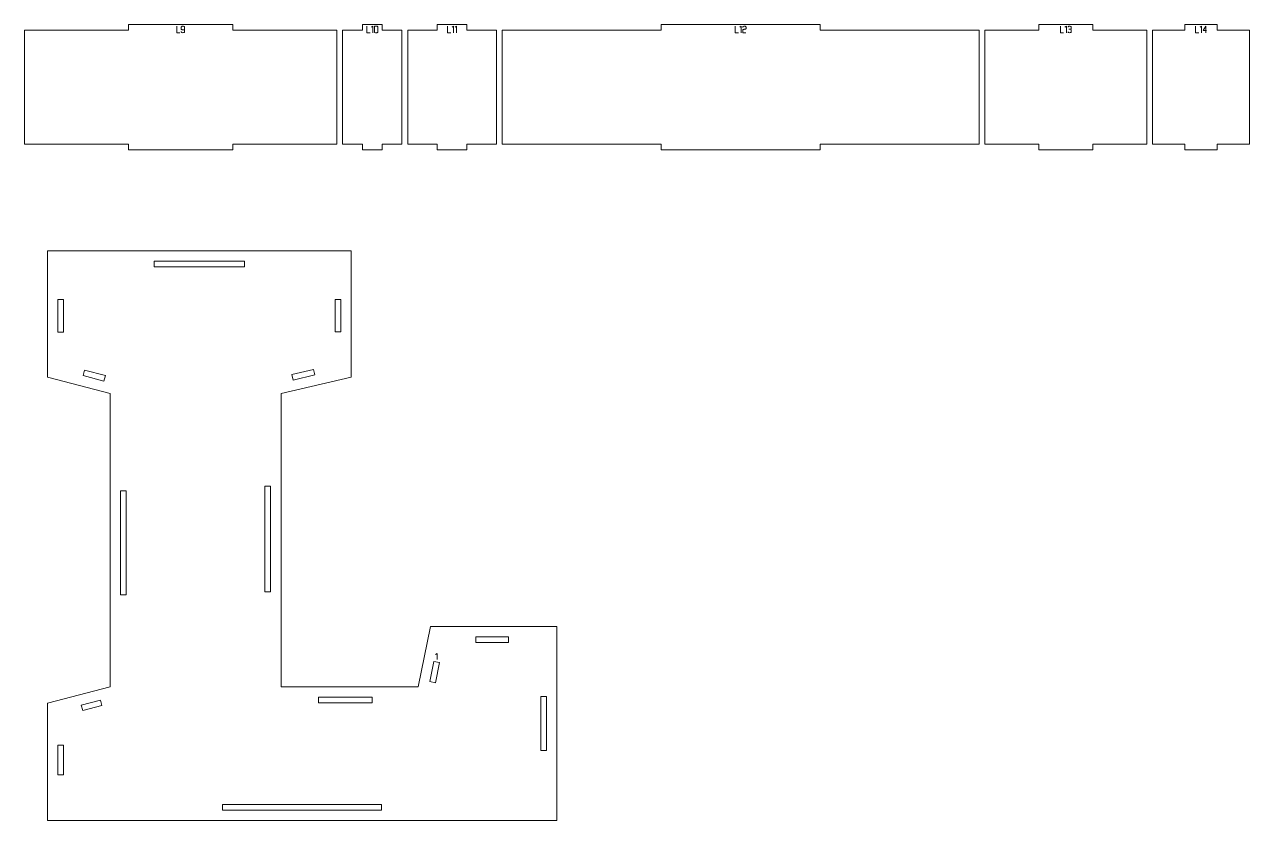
# Model space of a CAD drawing. Header units: centimetres. Extents: x -249 to 275, y -506 to 461.
# Drawn here: x -186.3 to -121.8, y -438.2 to -396.3 of the extents above; entities that cross this region are included whole.
import ezdxf

# ---------------------------------------------------------------- set-up
doc = ezdxf.new("R2010")
doc.units = ezdxf.units.CM
doc.header["$MEASUREMENT"] = 0
doc.layers.add('Capa 1', color=7, linetype='Continuous')

msp = doc.modelspace()

# ---------------------------------------------------------------- linework, layer by layer
at = {"layer": 'Capa 1', "color": 1, "lineweight": 9}
for points, knots in [([(-186.31048, -396.57748), (-186.31048, -396.57748), (-186.31048, -402.57748), (-186.31048, -402.57748), (-186.31048, -402.57748), (-180.82613, -402.57748), (-180.82613, -402.57748), (-180.82613, -402.57748), (-180.82613, -402.87748), (-180.82613, -402.87748), (-180.82613, -402.87748), (-175.34178, -402.87748), (-175.34178, -402.87748), (-175.34178, -402.87748), (-175.34178, -402.57748), (-175.34178, -402.57748), (-175.34178, -402.57748), (-169.85743, -402.57748), (-169.85743, -402.57748), (-169.85743, -402.57748), (-169.85743, -396.57748), (-169.85743, -396.57748), (-169.85743, -396.57748), (-175.34178, -396.57748), (-175.34178, -396.57748), (-175.34178, -396.57748), (-175.34178, -396.27748), (-175.34178, -396.27748), (-175.34178, -396.27748), (-180.82613, -396.27748), (-180.82613, -396.27748), (-180.82613, -396.27748), (-180.82613, -396.57748), (-180.82613, -396.57748), (-180.82613, -396.57748), (-186.31048, -396.57748), (-186.31048, -396.57748)], [0, 0, 0, 0, 0.08333333, 0.08333333, 0.08333333, 0.16666667, 0.16666667, 0.16666667, 0.25, 0.25, 0.25, 0.33333333, 0.33333333, 0.33333333, 0.41666667, 0.41666667, 0.41666667, 0.5, 0.5, 0.5, 0.58333333, 0.58333333, 0.58333333, 0.66666667, 0.66666667, 0.66666667, 0.75, 0.75, 0.75, 0.83333333, 0.83333333, 0.83333333, 0.91666667, 0.91666667, 0.91666667, 1, 1, 1, 1]), ([(-169.55743, -396.57748), (-169.55743, -396.57748), (-169.55743, -402.57748), (-169.55743, -402.57748), (-169.55743, -402.57748), (-168.51511, -402.57748), (-168.51511, -402.57748), (-168.51511, -402.57748), (-168.51511, -402.87748), (-168.51511, -402.87748), (-168.51511, -402.87748), (-167.47278, -402.87748), (-167.47278, -402.87748), (-167.47278, -402.87748), (-167.47278, -402.57748), (-167.47278, -402.57748), (-167.47278, -402.57748), (-166.43045, -402.57748), (-166.43045, -402.57748), (-166.43045, -402.57748), (-166.43045, -396.57748), (-166.43045, -396.57748), (-166.43045, -396.57748), (-167.47278, -396.57748), (-167.47278, -396.57748), (-167.47278, -396.57748), (-167.47278, -396.27748), (-167.47278, -396.27748), (-167.47278, -396.27748), (-168.51511, -396.27748), (-168.51511, -396.27748), (-168.51511, -396.27748), (-168.51511, -396.57748), (-168.51511, -396.57748), (-168.51511, -396.57748), (-169.55743, -396.57748), (-169.55743, -396.57748)], [0, 0, 0, 0, 0.08333333, 0.08333333, 0.08333333, 0.16666667, 0.16666667, 0.16666667, 0.25, 0.25, 0.25, 0.33333333, 0.33333333, 0.33333333, 0.41666667, 0.41666667, 0.41666667, 0.5, 0.5, 0.5, 0.58333333, 0.58333333, 0.58333333, 0.66666667, 0.66666667, 0.66666667, 0.75, 0.75, 0.75, 0.83333333, 0.83333333, 0.83333333, 0.91666667, 0.91666667, 0.91666667, 1, 1, 1, 1]), ([(-166.13045, -396.57748), (-166.13045, -396.57748), (-166.13045, -402.57748), (-166.13045, -402.57748), (-166.13045, -402.57748), (-164.57345, -402.57748), (-164.57345, -402.57748), (-164.57345, -402.57748), (-164.57345, -402.87748), (-164.57345, -402.87748), (-164.57345, -402.87748), (-163.01646, -402.87748), (-163.01646, -402.87748), (-163.01646, -402.87748), (-163.01646, -402.57748), (-163.01646, -402.57748), (-163.01646, -402.57748), (-161.45947, -402.57748), (-161.45947, -402.57748), (-161.45947, -402.57748), (-161.45947, -396.57748), (-161.45947, -396.57748), (-161.45947, -396.57748), (-163.01646, -396.57748), (-163.01646, -396.57748), (-163.01646, -396.57748), (-163.01646, -396.27748), (-163.01646, -396.27748), (-163.01646, -396.27748), (-164.57345, -396.27748), (-164.57345, -396.27748), (-164.57345, -396.27748), (-164.57345, -396.57748), (-164.57345, -396.57748), (-164.57345, -396.57748), (-166.13045, -396.57748), (-166.13045, -396.57748)], [0, 0, 0, 0, 0.08333333, 0.08333333, 0.08333333, 0.16666667, 0.16666667, 0.16666667, 0.25, 0.25, 0.25, 0.33333333, 0.33333333, 0.33333333, 0.41666667, 0.41666667, 0.41666667, 0.5, 0.5, 0.5, 0.58333333, 0.58333333, 0.58333333, 0.66666667, 0.66666667, 0.66666667, 0.75, 0.75, 0.75, 0.83333333, 0.83333333, 0.83333333, 0.91666667, 0.91666667, 0.91666667, 1, 1, 1, 1]), ([(-161.15947, -396.57748), (-161.15947, -396.57748), (-161.15947, -402.57748), (-161.15947, -402.57748), (-161.15947, -402.57748), (-152.78301, -402.57748), (-152.78301, -402.57748), (-152.78301, -402.57748), (-152.78301, -402.87748), (-152.78301, -402.87748), (-152.78301, -402.87748), (-144.40655, -402.87748), (-144.40655, -402.87748), (-144.40655, -402.87748), (-144.40655, -402.57748), (-144.40655, -402.57748), (-144.40655, -402.57748), (-136.03009, -402.57748), (-136.03009, -402.57748), (-136.03009, -402.57748), (-136.03009, -396.57748), (-136.03009, -396.57748), (-136.03009, -396.57748), (-144.40655, -396.57748), (-144.40655, -396.57748), (-144.40655, -396.57748), (-144.40655, -396.27748), (-144.40655, -396.27748), (-144.40655, -396.27748), (-152.78301, -396.27748), (-152.78301, -396.27748), (-152.78301, -396.27748), (-152.78301, -396.57748), (-152.78301, -396.57748), (-152.78301, -396.57748), (-161.15947, -396.57748), (-161.15947, -396.57748)], [0, 0, 0, 0, 0.08333333, 0.08333333, 0.08333333, 0.16666667, 0.16666667, 0.16666667, 0.25, 0.25, 0.25, 0.33333333, 0.33333333, 0.33333333, 0.41666667, 0.41666667, 0.41666667, 0.5, 0.5, 0.5, 0.58333333, 0.58333333, 0.58333333, 0.66666667, 0.66666667, 0.66666667, 0.75, 0.75, 0.75, 0.83333333, 0.83333333, 0.83333333, 0.91666667, 0.91666667, 0.91666667, 1, 1, 1, 1]), ([(-135.73009, -396.57748), (-135.73009, -396.57748), (-135.73009, -402.57748), (-135.73009, -402.57748), (-135.73009, -402.57748), (-132.89009, -402.57748), (-132.89009, -402.57748), (-132.89009, -402.57748), (-132.89009, -402.87748), (-132.89009, -402.87748), (-132.89009, -402.87748), (-130.05009, -402.87748), (-130.05009, -402.87748), (-130.05009, -402.87748), (-130.05009, -402.57748), (-130.05009, -402.57748), (-130.05009, -402.57748), (-127.2101, -402.57748), (-127.2101, -402.57748), (-127.2101, -402.57748), (-127.2101, -396.57748), (-127.2101, -396.57748), (-127.2101, -396.57748), (-130.05009, -396.57748), (-130.05009, -396.57748), (-130.05009, -396.57748), (-130.05009, -396.27748), (-130.05009, -396.27748), (-130.05009, -396.27748), (-132.89009, -396.27748), (-132.89009, -396.27748), (-132.89009, -396.27748), (-132.89009, -396.57748), (-132.89009, -396.57748), (-132.89009, -396.57748), (-135.73009, -396.57748), (-135.73009, -396.57748)], [0, 0, 0, 0, 0.08333333, 0.08333333, 0.08333333, 0.16666667, 0.16666667, 0.16666667, 0.25, 0.25, 0.25, 0.33333333, 0.33333333, 0.33333333, 0.41666667, 0.41666667, 0.41666667, 0.5, 0.5, 0.5, 0.58333333, 0.58333333, 0.58333333, 0.66666667, 0.66666667, 0.66666667, 0.75, 0.75, 0.75, 0.83333333, 0.83333333, 0.83333333, 0.91666667, 0.91666667, 0.91666667, 1, 1, 1, 1]), ([(-126.9101, -396.57748), (-126.9101, -396.57748), (-126.9101, -402.57748), (-126.9101, -402.57748), (-126.9101, -402.57748), (-125.20601, -402.57748), (-125.20601, -402.57748), (-125.20601, -402.57748), (-125.20601, -402.87748), (-125.20601, -402.87748), (-125.20601, -402.87748), (-123.50192, -402.87748), (-123.50192, -402.87748), (-123.50192, -402.87748), (-123.50192, -402.57748), (-123.50192, -402.57748), (-123.50192, -402.57748), (-121.79783, -402.57748), (-121.79783, -402.57748), (-121.79783, -402.57748), (-121.79783, -396.57748), (-121.79783, -396.57748), (-121.79783, -396.57748), (-123.50192, -396.57748), (-123.50192, -396.57748), (-123.50192, -396.57748), (-123.50192, -396.27748), (-123.50192, -396.27748), (-123.50192, -396.27748), (-125.20601, -396.27748), (-125.20601, -396.27748), (-125.20601, -396.27748), (-125.20601, -396.57748), (-125.20601, -396.57748), (-125.20601, -396.57748), (-126.9101, -396.57748), (-126.9101, -396.57748)], [0, 0, 0, 0, 0.08333333, 0.08333333, 0.08333333, 0.16666667, 0.16666667, 0.16666667, 0.25, 0.25, 0.25, 0.33333333, 0.33333333, 0.33333333, 0.41666667, 0.41666667, 0.41666667, 0.5, 0.5, 0.5, 0.58333333, 0.58333333, 0.58333333, 0.66666667, 0.66666667, 0.66666667, 0.75, 0.75, 0.75, 0.83333333, 0.83333333, 0.83333333, 0.91666667, 0.91666667, 0.91666667, 1, 1, 1, 1]), ([(-164.92903, -427.97208), (-164.92903, -427.97208), (-158.27634, -427.97208), (-158.27634, -427.97208), (-158.27634, -427.97208), (-158.27634, -438.18913), (-158.27634, -438.18913), (-158.27634, -438.18913), (-185.10278, -438.18913), (-185.10278, -438.18913), (-185.10278, -438.18913), (-185.10278, -432.01556), (-185.10278, -432.01556), (-185.10278, -432.01556), (-181.79826, -431.14565), (-181.79826, -431.14565), (-181.79826, -431.14565), (-181.79826, -415.7107), (-181.79826, -415.7107), (-181.79826, -415.7107), (-185.10278, -414.8413), (-185.10278, -414.8413), (-185.10278, -414.8413), (-185.10278, -408.18913), (-185.10278, -408.18913), (-185.10278, -408.18913), (-169.10295, -408.18913), (-169.10295, -408.18913), (-169.10295, -408.18913), (-169.10295, -414.8413), (-169.10295, -414.8413), (-169.10295, -414.8413), (-172.79826, -415.7107), (-172.79826, -415.7107), (-172.79826, -415.7107), (-172.79826, -431.14565), (-172.79826, -431.14565), (-172.79826, -431.14565), (-165.58121, -431.14565), (-165.58121, -431.14565), (-165.58121, -431.14565), (-164.92903, -427.97208), (-164.92903, -427.97208)], [0, 0, 0, 0, 0.07142857, 0.07142857, 0.07142857, 0.14285714, 0.14285714, 0.14285714, 0.21428571, 0.21428571, 0.21428571, 0.28571429, 0.28571429, 0.28571429, 0.35714286, 0.35714286, 0.35714286, 0.42857143, 0.42857143, 0.42857143, 0.5, 0.5, 0.5, 0.57142857, 0.57142857, 0.57142857, 0.64285714, 0.64285714, 0.64285714, 0.71428571, 0.71428571, 0.71428571, 0.78571429, 0.78571429, 0.78571429, 0.85714286, 0.85714286, 0.85714286, 0.92857143, 0.92857143, 0.92857143, 1, 1, 1, 1]), ([(-179.48666, -409.03766), (-179.48666, -409.03766), (-174.71907, -409.03766), (-174.71907, -409.03766), (-174.71907, -409.03766), (-174.71907, -408.73766), (-174.71907, -408.73766), (-174.71907, -408.73766), (-179.48666, -408.73766), (-179.48666, -408.73766), (-179.48666, -408.73766), (-179.48666, -409.03766), (-179.48666, -409.03766)], [0, 0, 0, 0, 0.25, 0.25, 0.25, 0.5, 0.5, 0.5, 0.75, 0.75, 0.75, 1, 1, 1, 1]), ([(-184.25425, -412.47065), (-184.25425, -412.47065), (-184.25425, -410.75415), (-184.25425, -410.75415), (-184.25425, -410.75415), (-184.55425, -410.75415), (-184.55425, -410.75415), (-184.55425, -410.75415), (-184.55425, -412.47065), (-184.55425, -412.47065), (-184.55425, -412.47065), (-184.25425, -412.47065), (-184.25425, -412.47065)], [0, 0, 0, 0, 0.25, 0.25, 0.25, 0.5, 0.5, 0.5, 0.75, 0.75, 0.75, 1, 1, 1, 1]), ([(-169.95148, -410.74819), (-169.95148, -410.74819), (-169.95148, -412.45871), (-169.95148, -412.45871), (-169.95148, -412.45871), (-169.65148, -412.45871), (-169.65148, -412.45871), (-169.65148, -412.45871), (-169.65148, -410.74819), (-169.65148, -410.74819), (-169.65148, -410.74819), (-169.95148, -410.74819), (-169.95148, -410.74819)], [0, 0, 0, 0, 0.25, 0.25, 0.25, 0.5, 0.5, 0.5, 0.75, 0.75, 0.75, 1, 1, 1, 1]), ([(-182.05124, -414.76674), (-182.05124, -414.76674), (-183.15274, -414.47694), (-183.15274, -414.47694), (-183.15274, -414.47694), (-183.22907, -414.76707), (-183.22907, -414.76707), (-183.22907, -414.76707), (-182.12757, -415.05687), (-182.12757, -415.05687), (-182.12757, -415.05687), (-182.05124, -414.76674), (-182.05124, -414.76674)], [0, 0, 0, 0, 0.25, 0.25, 0.25, 0.5, 0.5, 0.5, 0.75, 0.75, 0.75, 1, 1, 1, 1]), ([(-171.08849, -414.43675), (-171.08849, -414.43675), (-172.22551, -414.70425), (-172.22551, -414.70425), (-172.22551, -414.70425), (-172.1568, -414.99628), (-172.1568, -414.99628), (-172.1568, -414.99628), (-171.01979, -414.72877), (-171.01979, -414.72877), (-171.01979, -414.72877), (-171.08849, -414.43675), (-171.08849, -414.43675)], [0, 0, 0, 0, 0.25, 0.25, 0.25, 0.5, 0.5, 0.5, 0.75, 0.75, 0.75, 1, 1, 1, 1]), ([(-173.64679, -420.59049), (-173.64679, -420.59049), (-173.64679, -426.14233), (-173.64679, -426.14233), (-173.64679, -426.14233), (-173.34679, -426.14233), (-173.34679, -426.14233), (-173.34679, -426.14233), (-173.34679, -420.59049), (-173.34679, -420.59049), (-173.34679, -420.59049), (-173.64679, -420.59049), (-173.64679, -420.59049)], [0, 0, 0, 0, 0.25, 0.25, 0.25, 0.5, 0.5, 0.5, 0.75, 0.75, 0.75, 1, 1, 1, 1]), ([(-180.94973, -426.31536), (-180.94973, -426.31536), (-180.94973, -420.83101), (-180.94973, -420.83101), (-180.94973, -420.83101), (-181.24973, -420.83101), (-181.24973, -420.83101), (-181.24973, -420.83101), (-181.24973, -426.31536), (-181.24973, -426.31536), (-181.24973, -426.31536), (-180.94973, -426.31536), (-180.94973, -426.31536)], [0, 0, 0, 0, 0.25, 0.25, 0.25, 0.5, 0.5, 0.5, 0.75, 0.75, 0.75, 1, 1, 1, 1]), ([(-162.53305, -428.82061), (-162.53305, -428.82061), (-160.82896, -428.82061), (-160.82896, -428.82061), (-160.82896, -428.82061), (-160.82896, -428.52061), (-160.82896, -428.52061), (-160.82896, -428.52061), (-162.53305, -428.52061), (-162.53305, -428.52061), (-162.53305, -428.52061), (-162.53305, -428.82061), (-162.53305, -428.82061)], [0, 0, 0, 0, 0.25, 0.25, 0.25, 0.5, 0.5, 0.5, 0.75, 0.75, 0.75, 1, 1, 1, 1]), ([(-164.67193, -430.93632), (-164.67193, -430.93632), (-164.45453, -429.87847), (-164.45453, -429.87847), (-164.45453, -429.87847), (-164.74839, -429.81808), (-164.74839, -429.81808), (-164.74839, -429.81808), (-164.96579, -430.87593), (-164.96579, -430.87593), (-164.96579, -430.87593), (-164.67193, -430.93632), (-164.67193, -430.93632)], [0, 0, 0, 0, 0.25, 0.25, 0.25, 0.5, 0.5, 0.5, 0.75, 0.75, 0.75, 1, 1, 1, 1]), ([(-183.24626, -432.40427), (-183.24626, -432.40427), (-182.23827, -432.13892), (-182.23827, -432.13892), (-182.23827, -432.13892), (-182.31465, -431.8488), (-182.31465, -431.8488), (-182.31465, -431.8488), (-183.32264, -432.11415), (-183.32264, -432.11415), (-183.32264, -432.11415), (-183.24626, -432.40427), (-183.24626, -432.40427)], [0, 0, 0, 0, 0.25, 0.25, 0.25, 0.5, 0.5, 0.5, 0.75, 0.75, 0.75, 1, 1, 1, 1]), ([(-170.82559, -431.99418), (-170.82559, -431.99418), (-168.00438, -431.99418), (-168.00438, -431.99418), (-168.00438, -431.99418), (-168.00438, -431.69418), (-168.00438, -431.69418), (-168.00438, -431.69418), (-170.82559, -431.69418), (-170.82559, -431.69418), (-170.82559, -431.69418), (-170.82559, -431.99418), (-170.82559, -431.99418)], [0, 0, 0, 0, 0.25, 0.25, 0.25, 0.5, 0.5, 0.5, 0.75, 0.75, 0.75, 1, 1, 1, 1]), ([(-159.12487, -431.66061), (-159.12487, -431.66061), (-159.12487, -434.5006), (-159.12487, -434.5006), (-159.12487, -434.5006), (-158.82487, -434.5006), (-158.82487, -434.5006), (-158.82487, -434.5006), (-158.82487, -431.66061), (-158.82487, -431.66061), (-158.82487, -431.66061), (-159.12487, -431.66061), (-159.12487, -431.66061)], [0, 0, 0, 0, 0.25, 0.25, 0.25, 0.5, 0.5, 0.5, 0.75, 0.75, 0.75, 1, 1, 1, 1]), ([(-184.25425, -435.78361), (-184.25425, -435.78361), (-184.25425, -434.22661), (-184.25425, -434.22661), (-184.25425, -434.22661), (-184.55425, -434.22661), (-184.55425, -434.22661), (-184.55425, -434.22661), (-184.55425, -435.78361), (-184.55425, -435.78361), (-184.55425, -435.78361), (-184.25425, -435.78361), (-184.25425, -435.78361)], [0, 0, 0, 0, 0.25, 0.25, 0.25, 0.5, 0.5, 0.5, 0.75, 0.75, 0.75, 1, 1, 1, 1]), ([(-167.50133, -437.3406), (-167.50133, -437.3406), (-175.87779, -437.3406), (-175.87779, -437.3406), (-175.87779, -437.3406), (-175.87779, -437.6406), (-175.87779, -437.6406), (-175.87779, -437.6406), (-167.50133, -437.6406), (-167.50133, -437.6406), (-167.50133, -437.6406), (-167.50133, -437.3406), (-167.50133, -437.3406)], [0, 0, 0, 0, 0.25, 0.25, 0.25, 0.5, 0.5, 0.5, 0.75, 0.75, 0.75, 1, 1, 1, 1])]:
    msp.add_open_spline(points, degree=3, knots=knots, dxfattribs=at)
at = {"layer": 'Capa 1', "color": 114, "lineweight": 9}
for points, knots in [([(-178.29139, -396.70873), (-178.29139, -396.70873), (-178.29139, -396.36795), (-178.29139, -396.36795), (-178.29139, -396.36795), (-178.29139, -396.70873), (-178.29139, -396.70873), (-178.29139, -396.70873), (-178.12297, -396.70873), (-178.12297, -396.70873), (-178.12297, -396.70873), (-178.29139, -396.70873), (-178.29139, -396.70873)], [0, 0, 0, 0, 0.25, 0.25, 0.25, 0.5, 0.5, 0.5, 0.75, 0.75, 0.75, 1, 1, 1, 1]), ([(-178.05432, -396.52155), (-178.05432, -396.53208), (-178.04584, -396.54105), (-178.02888, -396.54846), (-178.01193, -396.55587), (-177.99077, -396.55958), (-177.96542, -396.55958), (-177.9404, -396.56023), (-177.91932, -396.55719), (-177.9022, -396.55044), (-177.88508, -396.54369), (-177.87652, -396.53406), (-177.87652, -396.52155), (-177.87652, -396.52155), (-177.87652, -396.40598), (-177.87652, -396.40598), (-177.87652, -396.39544), (-177.885, -396.38647), (-177.90195, -396.37906), (-177.91891, -396.37165), (-177.94007, -396.36795), (-177.96542, -396.36795), (-177.99077, -396.36795), (-178.01193, -396.37165), (-178.02888, -396.37906), (-178.04584, -396.38647), (-178.05432, -396.39544), (-178.05432, -396.40598), (-178.05432, -396.40598), (-178.05432, -396.52155), (-178.05432, -396.52155)], [0, 0, 0, 0, 0.1, 0.1, 0.1, 0.2, 0.2, 0.2, 0.3, 0.3, 0.3, 0.4, 0.4, 0.4, 0.5, 0.5, 0.5, 0.6, 0.6, 0.6, 0.7, 0.7, 0.7, 0.8, 0.8, 0.8, 0.9, 0.9, 0.9, 1, 1, 1, 1]), ([(-177.96542, -396.70873), (-177.99077, -396.70873), (-178.01193, -396.70503), (-178.02888, -396.69762), (-178.04584, -396.69021), (-178.05432, -396.68124), (-178.05432, -396.6707), (-178.05432, -396.6707), (-178.05432, -396.64354), (-178.05432, -396.64354), (-178.05432, -396.64354), (-178.05432, -396.6707), (-178.05432, -396.6707), (-178.05432, -396.68124), (-178.04584, -396.69021), (-178.02888, -396.69762), (-178.01193, -396.70503), (-177.99077, -396.70873), (-177.96542, -396.70873), (-177.94007, -396.70873), (-177.91891, -396.70503), (-177.90195, -396.69762), (-177.885, -396.69021), (-177.87652, -396.68124), (-177.87652, -396.6707), (-177.87652, -396.6707), (-177.87652, -396.52155), (-177.87652, -396.52155), (-177.87652, -396.53406), (-177.88508, -396.54369), (-177.9022, -396.55044), (-177.91932, -396.55719), (-177.9404, -396.56023), (-177.96542, -396.55958), (-177.99077, -396.55958), (-178.01193, -396.55587), (-178.02888, -396.54846), (-178.04584, -396.54105), (-178.05432, -396.53208), (-178.05432, -396.52155), (-178.05432, -396.52155), (-178.05432, -396.40598), (-178.05432, -396.40598), (-178.05432, -396.39544), (-178.04584, -396.38647), (-178.02888, -396.37906), (-178.01193, -396.37165), (-177.99077, -396.36795), (-177.96542, -396.36795), (-177.94007, -396.36795), (-177.91891, -396.37165), (-177.90195, -396.37906), (-177.885, -396.38647), (-177.87652, -396.39544), (-177.87652, -396.40598), (-177.87652, -396.40598), (-177.87652, -396.52155), (-177.87652, -396.52155), (-177.87652, -396.52155), (-177.87652, -396.6707), (-177.87652, -396.6707), (-177.87652, -396.68124), (-177.885, -396.69021), (-177.90195, -396.69762), (-177.91891, -396.70503), (-177.94007, -396.70873), (-177.96542, -396.70873)], [0, 0, 0, 0, 0.04545455, 0.04545455, 0.04545455, 0.09090909, 0.09090909, 0.09090909, 0.13636364, 0.13636364, 0.13636364, 0.18181818, 0.18181818, 0.18181818, 0.22727273, 0.22727273, 0.22727273, 0.27272727, 0.27272727, 0.27272727, 0.31818182, 0.31818182, 0.31818182, 0.36363636, 0.36363636, 0.36363636, 0.40909091, 0.40909091, 0.40909091, 0.45454545, 0.45454545, 0.45454545, 0.5, 0.5, 0.5, 0.54545455, 0.54545455, 0.54545455, 0.59090909, 0.59090909, 0.59090909, 0.63636364, 0.63636364, 0.63636364, 0.68181818, 0.68181818, 0.68181818, 0.72727273, 0.72727273, 0.72727273, 0.77272727, 0.77272727, 0.77272727, 0.81818182, 0.81818182, 0.81818182, 0.86363636, 0.86363636, 0.86363636, 0.90909091, 0.90909091, 0.90909091, 0.95454545, 0.95454545, 0.95454545, 1, 1, 1, 1]), ([(-168.2804, -396.70873), (-168.2804, -396.70873), (-168.2804, -396.36795), (-168.2804, -396.36795), (-168.2804, -396.36795), (-168.2804, -396.70873), (-168.2804, -396.70873), (-168.2804, -396.70873), (-168.11198, -396.70873), (-168.11198, -396.70873), (-168.11198, -396.70873), (-168.2804, -396.70873), (-168.2804, -396.70873)], [0, 0, 0, 0, 0.25, 0.25, 0.25, 0.5, 0.5, 0.5, 0.75, 0.75, 0.75, 1, 1, 1, 1]), ([(-167.96134, -396.36745), (-167.96134, -396.36745), (-168.04333, -396.42425), (-168.04333, -396.42425), (-168.04333, -396.42425), (-167.96134, -396.36745), (-167.96134, -396.36745), (-167.96134, -396.36745), (-167.96134, -396.70873), (-167.96134, -396.70873), (-167.96134, -396.70873), (-167.96134, -396.36745), (-167.96134, -396.36745)], [0, 0, 0, 0, 0.25, 0.25, 0.25, 0.5, 0.5, 0.5, 0.75, 0.75, 0.75, 1, 1, 1, 1]), ([(-167.88529, -396.68305), (-167.88529, -396.69358), (-167.87681, -396.7005), (-167.85985, -396.70379), (-167.8429, -396.70708), (-167.82174, -396.70873), (-167.79639, -396.70873), (-167.77104, -396.70873), (-167.74988, -396.70708), (-167.73292, -396.70379), (-167.71597, -396.7005), (-167.70749, -396.69358), (-167.70749, -396.68305), (-167.70749, -396.68305), (-167.70749, -396.39412), (-167.70749, -396.39412), (-167.70749, -396.38359), (-167.71597, -396.37659), (-167.73292, -396.37313), (-167.74988, -396.36967), (-167.77104, -396.36795), (-167.79639, -396.36795), (-167.82174, -396.36795), (-167.8429, -396.36967), (-167.85985, -396.37313), (-167.87681, -396.37659), (-167.88529, -396.38359), (-167.88529, -396.39412), (-167.88529, -396.39412), (-167.88529, -396.68305), (-167.88529, -396.68305)], [0, 0, 0, 0, 0.1, 0.1, 0.1, 0.2, 0.2, 0.2, 0.3, 0.3, 0.3, 0.4, 0.4, 0.4, 0.5, 0.5, 0.5, 0.6, 0.6, 0.6, 0.7, 0.7, 0.7, 0.8, 0.8, 0.8, 0.9, 0.9, 0.9, 1, 1, 1, 1]), ([(-167.70749, -396.68305), (-167.70749, -396.69358), (-167.71597, -396.7005), (-167.73292, -396.70379), (-167.74988, -396.70708), (-167.77104, -396.70873), (-167.79639, -396.70873), (-167.82174, -396.70873), (-167.8429, -396.70708), (-167.85985, -396.70379), (-167.87681, -396.7005), (-167.88529, -396.69358), (-167.88529, -396.68305), (-167.88529, -396.68305), (-167.88529, -396.39412), (-167.88529, -396.39412), (-167.88529, -396.38359), (-167.87681, -396.37659), (-167.85985, -396.37313), (-167.8429, -396.36967), (-167.82174, -396.36795), (-167.79639, -396.36795), (-167.77104, -396.36795), (-167.74988, -396.36967), (-167.73292, -396.37313), (-167.71597, -396.37659), (-167.70749, -396.38359), (-167.70749, -396.39412), (-167.70749, -396.39412), (-167.70749, -396.68305), (-167.70749, -396.68305)], [0, 0, 0, 0, 0.1, 0.1, 0.1, 0.2, 0.2, 0.2, 0.3, 0.3, 0.3, 0.4, 0.4, 0.4, 0.5, 0.5, 0.5, 0.6, 0.6, 0.6, 0.7, 0.7, 0.7, 0.8, 0.8, 0.8, 0.9, 0.9, 0.9, 1, 1, 1, 1]), ([(-164.03351, -396.70873), (-164.03351, -396.70873), (-164.03351, -396.36795), (-164.03351, -396.36795), (-164.03351, -396.36795), (-164.03351, -396.70873), (-164.03351, -396.70873), (-164.03351, -396.70873), (-163.86509, -396.70873), (-163.86509, -396.70873), (-163.86509, -396.70873), (-164.03351, -396.70873), (-164.03351, -396.70873)], [0, 0, 0, 0, 0.25, 0.25, 0.25, 0.5, 0.5, 0.5, 0.75, 0.75, 0.75, 1, 1, 1, 1]), ([(-163.71445, -396.36745), (-163.71445, -396.36745), (-163.79644, -396.42425), (-163.79644, -396.42425), (-163.79644, -396.42425), (-163.71445, -396.36745), (-163.71445, -396.36745), (-163.71445, -396.36745), (-163.71445, -396.70873), (-163.71445, -396.70873), (-163.71445, -396.70873), (-163.71445, -396.36745), (-163.71445, -396.36745)], [0, 0, 0, 0, 0.25, 0.25, 0.25, 0.5, 0.5, 0.5, 0.75, 0.75, 0.75, 1, 1, 1, 1]), ([(-163.55641, -396.36745), (-163.55641, -396.36745), (-163.6384, -396.42425), (-163.6384, -396.42425), (-163.6384, -396.42425), (-163.55641, -396.36745), (-163.55641, -396.36745), (-163.55641, -396.36745), (-163.55641, -396.70873), (-163.55641, -396.70873), (-163.55641, -396.70873), (-163.55641, -396.36745), (-163.55641, -396.36745)], [0, 0, 0, 0, 0.25, 0.25, 0.25, 0.5, 0.5, 0.5, 0.75, 0.75, 0.75, 1, 1, 1, 1]), ([(-148.88124, -396.70873), (-148.88124, -396.70873), (-148.88124, -396.36795), (-148.88124, -396.36795), (-148.88124, -396.36795), (-148.88124, -396.70873), (-148.88124, -396.70873), (-148.88124, -396.70873), (-148.71282, -396.70873), (-148.71282, -396.70873), (-148.71282, -396.70873), (-148.88124, -396.70873), (-148.88124, -396.70873)], [0, 0, 0, 0, 0.25, 0.25, 0.25, 0.5, 0.5, 0.5, 0.75, 0.75, 0.75, 1, 1, 1, 1]), ([(-148.56218, -396.36745), (-148.56218, -396.36745), (-148.64417, -396.42425), (-148.64417, -396.42425), (-148.64417, -396.42425), (-148.56218, -396.36745), (-148.56218, -396.36745), (-148.56218, -396.36745), (-148.56218, -396.70873), (-148.56218, -396.70873), (-148.56218, -396.70873), (-148.56218, -396.36745), (-148.56218, -396.36745)], [0, 0, 0, 0, 0.25, 0.25, 0.25, 0.5, 0.5, 0.5, 0.75, 0.75, 0.75, 1, 1, 1, 1]), ([(-148.48662, -396.70873), (-148.48662, -396.70873), (-148.48662, -396.566), (-148.48662, -396.566), (-148.48564, -396.55315), (-148.47395, -396.54328), (-148.45156, -396.53636), (-148.44234, -396.5357), (-148.43353, -396.53463), (-148.42513, -396.53315), (-148.41674, -396.53167), (-148.40826, -396.53011), (-148.3997, -396.52846), (-148.38389, -396.52583), (-148.37179, -396.52369), (-148.3634, -396.52204), (-148.355, -396.52039), (-148.34685, -396.51825), (-148.33895, -396.51562), (-148.31854, -396.50805), (-148.30833, -396.49833), (-148.30833, -396.48648), (-148.30833, -396.48648), (-148.30833, -396.40598), (-148.30833, -396.40598), (-148.30833, -396.39544), (-148.31681, -396.38647), (-148.33376, -396.37906), (-148.35072, -396.37165), (-148.37188, -396.36795), (-148.39723, -396.36795), (-148.42258, -396.36795), (-148.44374, -396.37165), (-148.46069, -396.37906), (-148.47765, -396.38647), (-148.48613, -396.39544), (-148.48613, -396.40598), (-148.48613, -396.40598), (-148.48613, -396.43018), (-148.48613, -396.43018), (-148.48613, -396.43018), (-148.48613, -396.40598), (-148.48613, -396.40598), (-148.48613, -396.39544), (-148.47765, -396.38647), (-148.46069, -396.37906), (-148.44374, -396.37165), (-148.42258, -396.36795), (-148.39723, -396.36795), (-148.37188, -396.36795), (-148.35072, -396.37165), (-148.33376, -396.37906), (-148.31681, -396.38647), (-148.30833, -396.39544), (-148.30833, -396.40598), (-148.30833, -396.40598), (-148.30833, -396.48648), (-148.30833, -396.48648), (-148.30833, -396.49833), (-148.31854, -396.50805), (-148.33895, -396.51562), (-148.34685, -396.51825), (-148.355, -396.52039), (-148.3634, -396.52204), (-148.37179, -396.52369), (-148.38389, -396.52583), (-148.3997, -396.52846), (-148.40826, -396.53011), (-148.41674, -396.53167), (-148.42513, -396.53315), (-148.43353, -396.53463), (-148.44234, -396.5357), (-148.45156, -396.53636), (-148.47395, -396.54328), (-148.48564, -396.55315), (-148.48662, -396.566), (-148.48662, -396.566), (-148.48662, -396.70873), (-148.48662, -396.70873), (-148.48662, -396.70873), (-148.31771, -396.70873), (-148.31771, -396.70873), (-148.31771, -396.70873), (-148.48662, -396.70873), (-148.48662, -396.70873)], [0, 0, 0, 0, 0.03571429, 0.03571429, 0.03571429, 0.07142857, 0.07142857, 0.07142857, 0.10714286, 0.10714286, 0.10714286, 0.14285714, 0.14285714, 0.14285714, 0.17857143, 0.17857143, 0.17857143, 0.21428571, 0.21428571, 0.21428571, 0.25, 0.25, 0.25, 0.28571429, 0.28571429, 0.28571429, 0.32142857, 0.32142857, 0.32142857, 0.35714286, 0.35714286, 0.35714286, 0.39285714, 0.39285714, 0.39285714, 0.42857143, 0.42857143, 0.42857143, 0.46428571, 0.46428571, 0.46428571, 0.5, 0.5, 0.5, 0.53571429, 0.53571429, 0.53571429, 0.57142857, 0.57142857, 0.57142857, 0.60714286, 0.60714286, 0.60714286, 0.64285714, 0.64285714, 0.64285714, 0.67857143, 0.67857143, 0.67857143, 0.71428571, 0.71428571, 0.71428571, 0.75, 0.75, 0.75, 0.78571429, 0.78571429, 0.78571429, 0.82142857, 0.82142857, 0.82142857, 0.85714286, 0.85714286, 0.85714286, 0.89285714, 0.89285714, 0.89285714, 0.92857143, 0.92857143, 0.92857143, 0.96428571, 0.96428571, 0.96428571, 1, 1, 1, 1]), ([(-131.75655, -396.70873), (-131.75655, -396.70873), (-131.75655, -396.36795), (-131.75655, -396.36795), (-131.75655, -396.36795), (-131.75655, -396.70873), (-131.75655, -396.70873), (-131.75655, -396.70873), (-131.58813, -396.70873), (-131.58813, -396.70873), (-131.58813, -396.70873), (-131.75655, -396.70873), (-131.75655, -396.70873)], [0, 0, 0, 0, 0.25, 0.25, 0.25, 0.5, 0.5, 0.5, 0.75, 0.75, 0.75, 1, 1, 1, 1]), ([(-131.43749, -396.36745), (-131.43749, -396.36745), (-131.51948, -396.42425), (-131.51948, -396.42425), (-131.51948, -396.42425), (-131.43749, -396.36745), (-131.43749, -396.36745), (-131.43749, -396.36745), (-131.43749, -396.70873), (-131.43749, -396.70873), (-131.43749, -396.70873), (-131.43749, -396.36745), (-131.43749, -396.36745)], [0, 0, 0, 0, 0.25, 0.25, 0.25, 0.5, 0.5, 0.5, 0.75, 0.75, 0.75, 1, 1, 1, 1]), ([(-131.27254, -396.70873), (-131.29789, -396.70873), (-131.31905, -396.70503), (-131.336, -396.69762), (-131.35296, -396.69021), (-131.36144, -396.68124), (-131.36144, -396.6707), (-131.36144, -396.68124), (-131.35296, -396.69021), (-131.336, -396.69762), (-131.31905, -396.70503), (-131.29789, -396.70873), (-131.27254, -396.70873), (-131.24719, -396.70873), (-131.22603, -396.70503), (-131.20907, -396.69762), (-131.19212, -396.69021), (-131.18364, -396.68124), (-131.18364, -396.6707), (-131.18364, -396.6707), (-131.18364, -396.55958), (-131.18364, -396.55958), (-131.18364, -396.55069), (-131.18973, -396.54295), (-131.20191, -396.53636), (-131.2141, -396.52978), (-131.24982, -396.52533), (-131.30909, -396.52303), (-131.25015, -396.51941), (-131.21475, -396.51513), (-131.2029, -396.51019), (-131.19105, -396.50525), (-131.18463, -396.49718), (-131.18364, -396.48599), (-131.18364, -396.48599), (-131.18364, -396.40598), (-131.18364, -396.40598), (-131.18364, -396.39544), (-131.19212, -396.38647), (-131.20907, -396.37906), (-131.22603, -396.37165), (-131.24719, -396.36795), (-131.27254, -396.36795), (-131.29789, -396.36795), (-131.31905, -396.37165), (-131.336, -396.37906), (-131.35296, -396.38647), (-131.36144, -396.39544), (-131.36144, -396.40598), (-131.36144, -396.39544), (-131.35296, -396.38647), (-131.336, -396.37906), (-131.31905, -396.37165), (-131.29789, -396.36795), (-131.27254, -396.36795), (-131.24719, -396.36795), (-131.22603, -396.37165), (-131.20907, -396.37906), (-131.19212, -396.38647), (-131.18364, -396.39544), (-131.18364, -396.40598), (-131.18364, -396.40598), (-131.18364, -396.48599), (-131.18364, -396.48599), (-131.18463, -396.49718), (-131.19105, -396.50525), (-131.2029, -396.51019), (-131.21475, -396.51513), (-131.25015, -396.51941), (-131.30909, -396.52303), (-131.24982, -396.52533), (-131.2141, -396.52978), (-131.20191, -396.53636), (-131.18973, -396.54295), (-131.18364, -396.55069), (-131.18364, -396.55958), (-131.18364, -396.55958), (-131.18364, -396.6707), (-131.18364, -396.6707), (-131.18364, -396.68124), (-131.19212, -396.69021), (-131.20907, -396.69762), (-131.22603, -396.70503), (-131.24719, -396.70873), (-131.27254, -396.70873)], [0, 0, 0, 0, 0.03571429, 0.03571429, 0.03571429, 0.07142857, 0.07142857, 0.07142857, 0.10714286, 0.10714286, 0.10714286, 0.14285714, 0.14285714, 0.14285714, 0.17857143, 0.17857143, 0.17857143, 0.21428571, 0.21428571, 0.21428571, 0.25, 0.25, 0.25, 0.28571429, 0.28571429, 0.28571429, 0.32142857, 0.32142857, 0.32142857, 0.35714286, 0.35714286, 0.35714286, 0.39285714, 0.39285714, 0.39285714, 0.42857143, 0.42857143, 0.42857143, 0.46428571, 0.46428571, 0.46428571, 0.5, 0.5, 0.5, 0.53571429, 0.53571429, 0.53571429, 0.57142857, 0.57142857, 0.57142857, 0.60714286, 0.60714286, 0.60714286, 0.64285714, 0.64285714, 0.64285714, 0.67857143, 0.67857143, 0.67857143, 0.71428571, 0.71428571, 0.71428571, 0.75, 0.75, 0.75, 0.78571429, 0.78571429, 0.78571429, 0.82142857, 0.82142857, 0.82142857, 0.85714286, 0.85714286, 0.85714286, 0.89285714, 0.89285714, 0.89285714, 0.92857143, 0.92857143, 0.92857143, 0.96428571, 0.96428571, 0.96428571, 1, 1, 1, 1]), ([(-124.63746, -396.70873), (-124.63746, -396.70873), (-124.63746, -396.36795), (-124.63746, -396.36795), (-124.63746, -396.36795), (-124.63746, -396.70873), (-124.63746, -396.70873), (-124.63746, -396.70873), (-124.46904, -396.70873), (-124.46904, -396.70873), (-124.46904, -396.70873), (-124.63746, -396.70873), (-124.63746, -396.70873)], [0, 0, 0, 0, 0.25, 0.25, 0.25, 0.5, 0.5, 0.5, 0.75, 0.75, 0.75, 1, 1, 1, 1]), ([(-124.3184, -396.36745), (-124.3184, -396.36745), (-124.40039, -396.42425), (-124.40039, -396.42425), (-124.40039, -396.42425), (-124.3184, -396.36745), (-124.3184, -396.36745), (-124.3184, -396.36745), (-124.3184, -396.70873), (-124.3184, -396.70873), (-124.3184, -396.70873), (-124.3184, -396.36745), (-124.3184, -396.36745)], [0, 0, 0, 0, 0.25, 0.25, 0.25, 0.5, 0.5, 0.5, 0.75, 0.75, 0.75, 1, 1, 1, 1]), ([(-124.10258, -396.59612), (-124.10258, -396.59612), (-124.10258, -396.36745), (-124.10258, -396.36745), (-124.10258, -396.36745), (-124.24235, -396.59612), (-124.24235, -396.59612), (-124.24235, -396.59612), (-124.10258, -396.59612), (-124.10258, -396.59612)], [0, 0, 0, 0, 0.33333333, 0.33333333, 0.33333333, 0.66666667, 0.66666667, 0.66666667, 1, 1, 1, 1]), ([(-124.10258, -396.59612), (-124.10258, -396.59612), (-124.10258, -396.70873), (-124.10258, -396.70873), (-124.10258, -396.70873), (-124.10258, -396.59612), (-124.10258, -396.59612), (-124.10258, -396.59612), (-124.24235, -396.59612), (-124.24235, -396.59612), (-124.24235, -396.59612), (-124.10258, -396.36745), (-124.10258, -396.36745), (-124.10258, -396.36745), (-124.10258, -396.59612), (-124.10258, -396.59612), (-124.10258, -396.59612), (-124.07048, -396.59612), (-124.07048, -396.59612), (-124.07048, -396.59612), (-124.10258, -396.59612), (-124.10258, -396.59612)], [0, 0, 0, 0, 0.14285714, 0.14285714, 0.14285714, 0.28571429, 0.28571429, 0.28571429, 0.42857143, 0.42857143, 0.42857143, 0.57142857, 0.57142857, 0.57142857, 0.71428571, 0.71428571, 0.71428571, 0.85714286, 0.85714286, 0.85714286, 1, 1, 1, 1])]:
    msp.add_open_spline(points, degree=3, knots=knots, dxfattribs=at)
at = {"layer": 'Capa 1', "color": 3, "lineweight": 9}
msp.add_open_spline([(-164.58213, -429.39296), (-164.58213, -429.39296), (-164.65826, -429.4457), (-164.65826, -429.4457), (-164.65826, -429.4457), (-164.58213, -429.39296), (-164.58213, -429.39296), (-164.58213, -429.39296), (-164.58213, -429.70986), (-164.58213, -429.70986), (-164.58213, -429.70986), (-164.58213, -429.39296), (-164.58213, -429.39296)], degree=3, knots=[0, 0, 0, 0, 0.25, 0.25, 0.25, 0.5, 0.5, 0.5, 0.75, 0.75, 0.75, 1, 1, 1, 1], dxfattribs=at)

doc.saveas('drawing.dxf')
